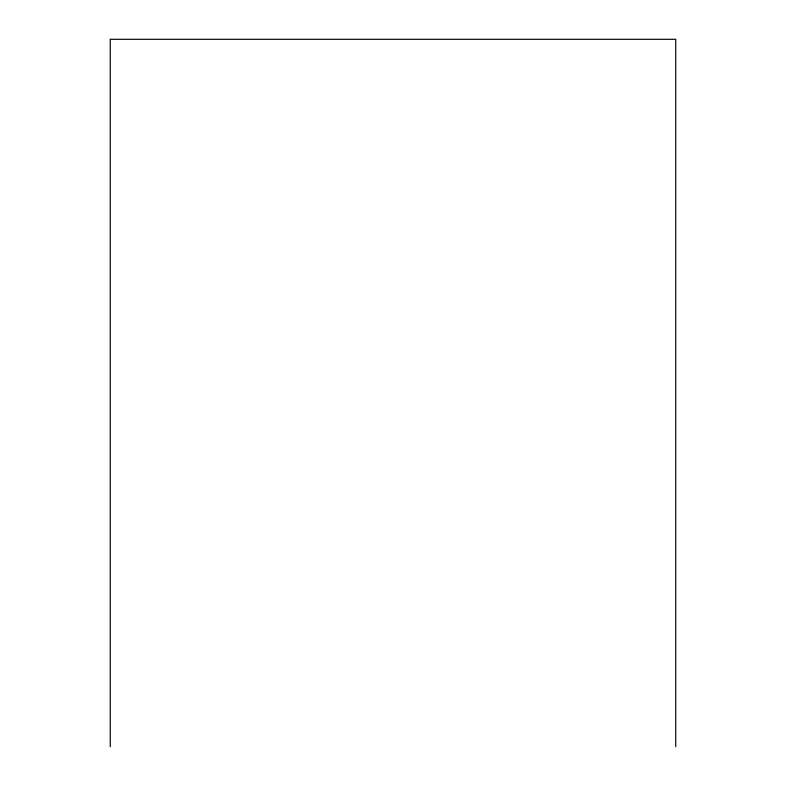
<?xml version="1.0" encoding="UTF-8"?>
<svg xmlns="http://www.w3.org/2000/svg" width="786" height="786" viewBox="0 0 786 786"><rect width="100%" height="100%" fill="white"/><g stroke="black" fill="none" stroke-linecap="round" stroke-linejoin="round"><path stroke-width="1.18" d="M675.734 746.7L675.734 39.3L110.266 39.3L110.266 746.7"/></g></svg>
